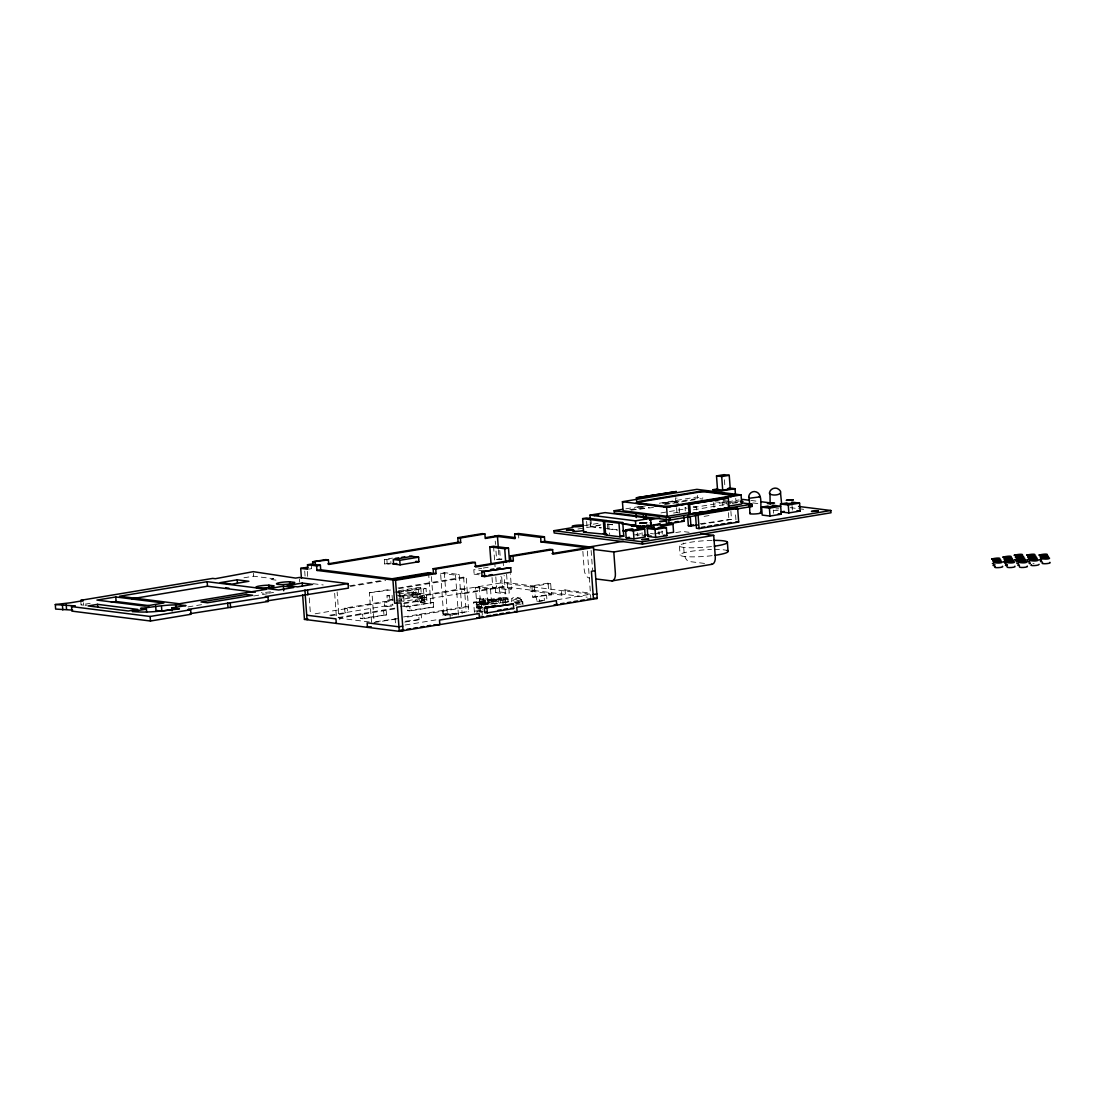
<?xml version="1.0" encoding="UTF-8"?>
<svg xmlns="http://www.w3.org/2000/svg" width="1106" height="1106" viewBox="0 0 1106 1106"><rect width="100%" height="100%" fill="white"/><g stroke="black" fill="none" stroke-linecap="round" stroke-linejoin="round"><path stroke-width="0.75" stroke-dasharray="5 3.75" d="M482.852 607.235C466.442 609.517 484.317 593.48 485.783 604.858M477.515 604.388L486.654 603.627L477.515 604.388L478.096 610.623L483.294 611.272M476.755 607.125L482.147 606.074M485.548 601.83L476.423 602.59M487.953 603.738C485.175 597.752 500.935 597.475 497.202 604.498M496.87 599.964L487.732 600.71M499.387 603.378C494.576 596.756 510.129 595.028 508.401 601.097M508.179 598.083L499.041 598.83M511.677 601.775C510.557 590.507 531.502 602.991 515.52 603.572M520.58 597.987L511.456 598.747M521.673 599.784C499.995 604.636 524.949 592.94 522.004 604.318M514.069 601.982L522.765 601.567L514.442 602.576M489.986 604.125L497.465 603.226M500.465 602.839L507.709 602.369M625.844 508.815L642.586 506.036M659.314 503.244L696.144 497.133L702.904 497.99M645.517 505.926L637.111 507.322L645.13 506.368M662.314 503.133L677.052 501.059L676.831 497.894M663.614 503.299L677.052 501.059M629.867 509.659L645.102 507.129M665.411 503.755L697.568 498.419L702.656 499.055M631.042 510.239L649.194 507.419M664.512 504.682L671.204 503.576M672.877 503.299L696.31 499.4L696.144 497.133M653.48 507.46L635.687 509.659M80.752 600.309L81.084 604.844L91.231 603.157M243.956 577.788L253.578 576.198L273.707 578.728L269.933 579.364L279.68 580.581M309.099 569.065L311.615 568.636L311.284 564.101M584.549 525.613L601.54 522.792M660.973 512.921L667.775 511.788M669.462 511.511L686.453 508.691M693.241 507.557L739.098 499.94M384.294 559.47L390.667 559.166L390.999 563.701L387.224 564.323L384.625 564.005L384.294 559.47L392.547 558.101M590.59 523.235L590.825 526.47L600.876 524.797M590.162 521.603L590.535 526.705L591.475 526.553L590.977 519.751M612.6 524.534L606.558 524.05L612.641 524.811M577.926 529.014L605.093 524.493M673.54 513.018L681.517 511.802M693.407 509.825L730.776 503.631M732.476 503.341L737.564 502.497M384.625 564.005L391.22 562.913M704.093 516.378L709.126 515.548M268.634 593.231L277.012 591.834M188.02 606.904L201.513 604.664M253.772 595.982L267.251 593.742L262.136 593.106M636.088 534.502L642.558 533.424M700.167 523.76L731.481 519.322L730.9 511.387M701.08 524.368L731.481 519.322M495.972 551.065L496.58 559.373L502.954 559.069L503.437 565.705M657.697 532.622L665.771 531.281M496.58 559.373L502.954 559.069M349.455 585.834L381.432 580.526M350.367 586.443L385.718 580.567M675.752 532.58L682.526 531.461L689.093 532.29M452.672 615.226L443.575 614.079L440.575 573.254L444.349 572.631L459.28 574.512L462.156 613.636M478.511 568.857L481.663 568.332M483.225 568.069L489.516 567.019M440.575 573.254L455.52 575.134L459.28 574.512M483.82 570.89L473.81 569.631L474.142 574.166L480.419 573.129M397.704 618.669L371.547 622.249L369.376 592.775L391.261 589.139M397.994 588.019L463.635 577.111L466.234 577.443L468.737 611.466L445.165 615.378L442.566 615.047L442.234 610.512L444.833 610.844L445.165 615.378M369.376 592.775L390.487 590.023M398.907 588.627L466.234 577.443M398.423 590.784L418.22 587.493L426.004 588.475L427.013 602.079L420.639 602.383L419.976 593.3L401.119 596.438L401.45 600.973L397.69 601.595M394.427 592.194L420.819 587.811L421.815 601.429L415.441 601.719L414.778 592.65L397.496 595.526M398.672 592.249L423.404 588.143L424.414 601.747L427.013 602.079M397.013 592.526L426.004 588.475M393.667 599.991L387.294 600.295L386.962 595.761L391.911 594.931M398.506 593.839L415.953 591.696L416.285 596.231L412.51 596.867L412.179 592.318L415.953 591.696M400.095 595.844L417.377 592.982L418.04 602.051M398.519 596.106L403.718 596.77L422.575 593.632L423.239 602.701M387.294 600.295L392.243 599.466M398.837 598.374L416.285 596.231M344.643 608.134L347.243 608.466L347.574 613L344.975 612.669L344.643 608.134L384.238 601.553L386.837 601.885L387.169 606.42L395.423 605.812M421.939 595.291L424.538 595.622L424.87 600.157L422.271 599.825L421.939 595.291L461.52 588.724L464.119 589.042L464.465 593.59L504.986 586.857L504.142 575.41M315.155 613.789L392.492 600.945M396.266 600.323L415.109 597.185M488.672 603.793L488.327 599.258L484.566 599.881L476.368 598.844L475.525 587.507L479.299 586.885L490.47 588.281L491.299 599.632L484.94 599.922L485.271 604.457L489.046 603.835L488.7 599.3L484.94 599.922M417.709 597.517L421.483 596.894M420.308 597.848L424.082 597.212M492.032 577.498L492.778 587.701L496.553 587.079L511.497 588.959L510.364 573.641M475.525 587.507L486.695 588.917L490.47 588.281M329.782 615.199L392.768 604.733M404.243 602.825L502.387 586.526L587.175 597.199M330.694 615.807L347.574 613M403.566 603.696L424.87 600.157M420.639 602.383L424.414 601.747M400.621 606.461L404.381 605.839L403.718 596.77M338.146 617.563L395.381 608.051M403.787 606.655L433.317 602.507L403.026 607.54M492.778 587.701L507.723 589.581L511.497 588.959M548.078 583.152L531.875 585.848L532.705 597.185L551.507 594.821L550.677 583.484L548.078 583.152L548.922 594.489L551.507 594.821M394.607 608.936L339.058 618.171L337.136 591.959M499.483 591.945L499.152 587.397L495.377 588.033L495.709 592.567L499.483 591.945L509.23 593.162L508.898 588.627L505.124 589.249L505.456 593.798L509.23 593.162M398.851 600.641L404.049 601.305L426.681 597.544L418.884 596.563L504.654 582.309L534.475 586.18L550.677 583.484M476.368 598.844L480.128 598.222L488.327 599.258M386.533 614.867L362.962 618.793L362.63 614.245L360.031 613.927L360.362 618.461L386.533 614.867L386.188 610.332L383.588 610.014L383.934 614.549M433.649 607.042L410.091 610.954L409.759 606.42L407.16 606.102L407.492 610.636L433.649 607.042L431.409 576.42M530.451 591.157L534.212 590.535L533.88 586L530.12 586.622L530.451 591.157L561.627 595.083L565.401 594.461L565.055 589.927L561.295 590.549L561.627 595.083M474.419 612.378L473.658 602.176L500.05 597.793L507.848 598.775L508.096 602.176M473.658 602.176L481.456 603.157L507.848 598.775M479.741 599.272L480.073 603.807L483.847 603.185L483.516 598.65L479.368 599.217L479.7 603.765L489.046 603.835M403.524 616.941L465.806 606.6L468.391 606.931L404.437 617.549M396.017 618.945L374.146 622.581L371.975 593.092M496.622 602.964L477.764 606.088L482.963 606.738M532.705 597.185L548.922 594.489M494.506 604.07L497.645 603.544M443.575 614.079L447.349 613.457L459.681 615.005M405.543 621.199L421.607 619.291L421.262 614.756L418.676 614.424L419.008 618.959M442.566 615.047L468.737 611.466M404.768 622.084L421.607 619.291M474.336 611.245L482.81 609.835M542.424 600.917L539.41 601.429L539.078 596.894L536.479 596.563L536.811 601.097L546.945 600.171L546.613 595.636L544.014 595.305L544.346 599.839M476.935 611.577L480.695 610.954M482.036 611.494L479.52 611.908L482.119 612.226M405.128 625.014L436.884 619.747M557.106 599.784L590.521 594.226M738.421 501.405L736.734 502.235L731.688 501.612M507.336 602.507L501.239 602.411L509.576 601.415M514.815 602.424L520.912 602.521M515.908 604.222L521.755 604.166M482.05 607.941L477.847 608.922L482.783 609.13M1032.907 563.714L1034.096 563.631M515.479 605.397L516.613 605.369M750.988 500.451L757.79 501.308M752.854 502.94L759.656 503.783M790.223 507.64L797.025 508.497M798.726 508.705L803.813 509.354M723.227 500.548L729.988 501.391M723.048 501.626L726.448 502.055M728.135 502.262L736.637 503.341M714.918 501.751L726.78 503.244M676.222 502.926L678.821 503.258M654.462 533.161L660.697 533.949M650.466 533.479L653.577 533.88M590.825 526.47L601.664 527.839M603.364 528.046L618.655 529.968M590.535 526.705L600.724 527.991M607.526 528.848L617.715 530.133M634.471 534.779L639.157 535.359M704.536 563.438L689.245 561.516A8.032 4.452 80.6 0 1 684.116 553.014L683.384 543.06M474.142 574.166L479.147 574.802M565.055 589.927L590.189 593.079M589.775 594.129L500.88 582.945L500.396 576.295M495.709 592.567L505.456 593.798M536.811 601.097L539.41 601.429M464.465 593.59L461.866 593.258L461.52 588.724M488.7 599.3L491.299 599.632M412.179 592.318L422.575 593.632M479.7 603.765L485.271 604.457M313.122 583.692L323.215 584.963M412.51 596.867L422.907 598.166M386.962 595.761L389.561 596.079L389.893 600.613M421.815 601.429L419.215 601.097L418.22 587.493M387.169 606.42L384.57 606.088L384.238 601.553M407.492 610.636L410.091 610.954M360.362 618.461L362.962 618.793M369.252 621.959L339.708 618.24L340.054 622.789M81.084 604.844L83.683 605.176L83.462 602.148M792.02 505.304L792.366 510.06M773.288 510.018L773.523 513.198M735.725 498.336L736.071 503.161M735.573 514.884L735.946 519.986M728.412 512.645L728.882 519.004M726.988 502.013L727.223 505.221M724.416 479.755L725.038 488.271M722.647 502.138L722.882 505.345M713.674 502.594L714.02 507.419M697.347 495.391L697.568 498.419M696.476 506.894L696.697 509.921M685.056 507.834L685.278 510.861M679.167 508.013L679.513 512.783M676.568 507.695L676.913 512.451M679.443 546.074L680.107 555.143M675.531 497.728L675.752 500.894M662.024 530.963L662.259 534.143M658.927 531.405L659.162 534.585M642.033 532.58L642.268 535.76M637.263 532.802L637.498 535.981M608.715 524.175L609.461 534.378M607.415 524.009L608.037 532.511M591.116 550.429L592.581 570.35M586.622 521.382L587.258 529.898M587.355 551.051L590.853 598.761M582.862 551.369L584.203 569.604A8.032 4.452 80.6 0 0 589.332 578.12M534.475 586.18L535.304 597.517M518.451 533.493L518.783 538.028M522.765 601.567L523 604.595M506.603 574.277L507.723 589.581M505.622 603.558L505.248 598.443L478.857 602.825L479.741 614.742M499.746 550.442L500.354 558.737M501.668 576.724L502.387 586.526M503.216 605.687L502.649 598.125L476.257 602.507L477.142 614.411M498.447 549.723L499.179 559.691M500.05 597.793L500.437 602.894M495.239 541.097L495.488 544.415M493.553 546.253L495.059 566.659M495.806 576.862L496.553 587.079M486.695 588.917L487.539 600.254M484.566 599.881L484.898 604.415M483.142 598.595L483.474 603.129M481.456 603.157L482.34 615.254M479.299 586.885L480.128 598.222M480.363 606.42L481.027 615.489M463.635 577.111L466.138 611.134M455.52 575.134L458.506 615.959M449.948 613.789L450.28 618.323M444.349 572.631L447.349 613.457M428.561 572.701L431.064 606.724M413.354 591.378L413.685 595.913M399.612 592.857L400.248 601.36M395.105 618.337L395.436 622.872M392.077 595.277L392.824 605.48M386.893 559.788L387.224 564.323M334.662 593.272L336.473 617.839M307.316 571.387L307.675 576.378M309.265 597.959L310.482 614.563M304.717 571.069L305.076 576.046M299.463 578.977L299.685 582.005M253.357 573.171L253.578 576.198M270.486 591.779A9.18 1.244 -4.2 0 1 261.362 592.54M85.051 605.355A8.032 1.092 -4.2 0 1 87.084 605.148M712.126 555.668A24.097 3.277 -4.2 0 1 680.038 554.936A24.097 3.277 -4.2 0 1 711.476 549.502M714.393 549.447A24.097 3.277 -4.2 0 1 726.725 550.429M711.462 546.599A24.097 3.277 -4.2 0 1 679.402 545.645A24.097 3.277 -4.2 0 1 713.729 540.378M778.237 510.295A5.737 0.774 -4.2 0 1 771.615 510.474M775.859 508.954A5.737 0.774 -4.2 0 1 778.776 508.815M693.227 506.479A5.737 0.774 -4.2 0 1 696.476 506.99A5.737 0.774 -4.2 0 1 692.688 507.958M687.061 508.221A5.737 0.774 -4.2 0 1 685.596 507.405M488.893 602.341C498.64 604.277 501.059 599.466 488.893 602.341M500.202 600.461C509.949 602.397 512.382 597.586 500.202 600.461"/><path stroke-width="1.5" d="M748.693 497.686C748.416 494.562 751.085 491.576 754.209 491.534C764.052 492.198 759.573 506.963 761.287 512.672M1016.815 563.341L1018.35 563.825M749.246 497.299L749.882 513.613M769.983 493.857L770.149 503.824C784.085 502.055 759.421 503.106 770.301 503.797M768.076 506.714L774.601 506.41L771.794 506.189M786.933 503.576L793.444 503.271L791.509 503.023M992.372 563.341L993.547 564.005M1004.787 563.244L1005.948 563.908M1016.096 561.364L1017.257 562.028M1006.972 566.825C1006.474 568.29 1016.718 567.419 1014.879 566.175M1019.373 566.742C1018.889 568.207 1029.133 567.323 1027.28 566.078M660.821 524.659L660.047 524.935L666.254 524.299M654.213 527.949C651.641 529.594 664.333 527.852 658.305 527.534M1004.345 561.281L1003.266 561.807L1004.856 562.125M1015.654 559.401L1014.575 559.926L1016.165 560.244M995.22 566.728C991.916 568.373 1004.842 567.627 1002.478 566.258M1028.055 559.304L1026.976 559.843L1027.764 560.092M1029.147 561.101L1028.068 561.627L1028.87 561.876M1018.93 564.765L1017.852 565.304L1019.456 565.608M1030.239 562.885L1029.161 563.424L1029.963 563.673M1041.562 561.005L1040.483 561.544L1042.073 561.848M1031.345 564.682C1028.566 566.189 1039.046 565.76 1039.142 564.309M1042.654 562.802C1039.35 564.433 1052.276 563.687 1049.912 562.318M633.199 529.221C628.263 530.59 641.604 529.885 637.374 528.958M995.013 564.765L993.05 565.47L994.64 565.788M1007.414 564.682L1005.451 565.387L1007.041 565.691M1041.354 559.042L1039.377 559.747L1040.981 560.065M716.508 475.912L724.043 474.654L729.241 475.317L730.237 488.921L722.702 490.179L717.504 489.516L716.508 475.912L721.693 476.562L729.241 475.317M636.406 497.797L676.36 491.534L636.406 497.797L636.641 500.963M689.273 512.686L667.264 516.35L623.107 510.778L622.429 501.709L696.904 489.35L741.061 494.907L741.739 503.977L728.19 506.23M717.67 488.921L712.72 489.751L721.817 490.884L735.02 488.7L735.49 495.129M697.001 515.41L670.167 520.055L614.3 513.018L614.134 510.751L622.498 509.368M590.355 519.986L589.996 515.133L605.079 512.617L650.549 518.355L651.144 526.456M72.609 610.111L55.632 609.074L55.3 604.54L70.148 602.825L83.351 600.641L80.752 600.309L212.711 578.397L215.311 578.715L253.246 571.664L295.592 578.092L299.353 577.47L348.072 583.595L348.404 588.143L267.334 600.848M312.846 564.82L312.625 561.793L325.814 559.608L328.413 559.926L328.745 564.475L460.704 542.548L460.373 538.014L457.773 537.682L458.119 542.23L460.704 542.548M457.773 537.682L482.285 533.617L484.884 533.949L485.216 538.484L497.465 536.451L498.322 548.064M312.625 561.793L328.413 559.926M460.373 538.014L484.884 533.949M582.613 518.617L586.374 517.981L607.166 520.608L603.392 521.23L582.613 518.617L583.609 532.221L606.904 534.419M55.3 604.54L75.305 605.95L71.544 606.586L71.876 611.12L150.471 621.019L190.992 614.286L190.661 609.752L188.061 609.42L267.956 596.908L268.288 601.443L190.052 613.678M301.44 578.327L300.708 568.373L307.841 569.272L307.509 564.737L311.284 564.101L320.381 565.249L320.712 569.784L396.708 579.35M115.771 596.964L96.927 600.088L144.983 606.143L163.84 603.005L115.771 596.964L116.102 601.498L149.255 605.673M207.168 581.687L119.503 596.245L179.255 603.765L266.919 589.208L207.168 581.687L207.499 586.221L255.306 592.235M622.429 501.709L666.6 507.267L741.061 494.907M674.881 506.023L678.255 505.456M681.642 504.889L685.029 504.336M688.402 503.769L691.789 503.202M695.176 502.649L698.55 502.083M701.937 501.53L705.324 500.963M708.697 500.396L712.084 499.843M715.458 499.276L718.845 498.709M722.232 498.156L725.605 497.589M300.708 568.373L307.869 567.184M307.509 564.737L316.606 565.871L320.381 565.249M327.846 563.866L458.119 542.23M485.686 537.64L498.64 535.498L515.424 537.599M688.374 504.336L728.315 498.073L729.02 507.613L690.379 514.027L689.079 513.861L688.374 504.336L728.315 498.073M237.196 579.821L220.232 582.641L231.928 584.12L248.891 581.3L237.196 579.821L237.431 582.848M494.866 536.12L515.009 538.65L514.677 534.115L518.451 533.493L544.428 536.769L544.76 541.304L593.48 547.429L597.226 598.47L399.28 631.346L304.454 619.401L302.643 594.89M97.535 604.346L88.107 605.922L128.379 610.982L137.808 609.42L97.535 604.346L97.757 607.374M111.388 602.272L116.102 601.498M131.642 598.816L207.499 586.221M604.692 521.396L608.466 520.76L622.747 522.571L623.756 536.175L619.982 536.797L605.687 535L604.692 521.396L618.987 523.193L622.747 522.571M798.56 506.437L830.827 510.502L831.007 512.769L642.489 544.083L554.147 532.968L553.982 530.686L572.659 527.59M316.606 565.871L316.938 570.42L320.712 569.784M395.381 558.378L398.519 557.866M401.658 557.341L404.796 556.816M412.109 556.359L393.266 559.498L393.598 564.032L396.736 563.507M589.996 515.133L635.466 520.857L650.549 518.355M393.695 559.553L399.75 560.313L418.607 557.175L418.939 561.71L400.095 564.848L392.506 563.894M514.677 534.115L540.654 537.392L544.428 536.769M649.623 519.737L659.688 518.064M491.036 563.88L489.778 546.876L493.553 546.253L508.497 548.134L509.493 561.737M692.439 513.308L695.798 512.742M699.158 512.189L702.517 511.622M710.923 510.239L714.282 509.672M717.642 509.119L721.001 508.553M724.361 508L729.02 507.613M583.609 532.221L586.125 531.806M614.134 510.751L669.987 517.788L751.997 504.17L752.163 506.437L735.435 509.216M695.48 514.663L735.075 508.083L737.661 508.414L738.67 522.018L699.075 528.599L696.476 528.267L695.48 514.663L698.08 514.981L737.661 508.414M650.231 522.806L651.171 522.64L651.42 526.055M172.107 610.954L171.886 607.927L186.029 605.59C170.822 603.475 155.711 606.793 140.573 608.397L146.421 609.13L146.642 612.157M540.654 537.392L540.986 541.926L544.76 541.304M637.125 526.304L640.36 525.765M489.778 546.876L504.723 548.756L508.497 548.134M146.421 609.13L132.278 611.48C148.038 613.208 163.729 610.678 179.421 608.881L171.886 607.927M283.385 586.194L268.302 588.696L278.698 590.01L293.781 587.493L283.385 586.194L283.717 590.728M302.228 583.056L287.159 585.558L297.542 586.871L312.625 584.369L302.228 583.056L302.45 586.083M786.933 502.926L780.477 504.004L781.306 514.179L769.997 516.06L762.2 515.078L761.619 507.142L768.089 506.064M636.918 528.046L644.701 529.027L645.282 536.963L633.973 538.843L626.19 537.862L625.595 529.912L632.065 528.848M657.102 524.686L660.337 524.147M668.148 523.11L671.508 522.557M674.854 521.991L678.199 521.438M666.144 518.852L666.476 523.387L669.075 523.719L684.158 521.216L683.826 516.668M660.144 526.843L666.379 527.617L666.959 535.567L655.651 537.433L647.853 536.451L647.273 528.516L653.743 527.451M761.619 507.142L769.417 508.124L780.725 506.244L772.928 505.262M780.477 504.004L788.274 504.986L799.583 503.106L800.163 511.041L788.855 512.921L781.057 511.94L784.292 511.401M625.595 529.912L633.392 530.894L644.701 529.027M661.678 526.207L672.987 524.327L673.568 532.263L667.098 533.341M172.826 609.337L161.835 611.162L161.504 606.627M647.273 528.516L655.07 529.498L666.379 527.617M697.706 524.935L690.946 526.055L690.241 516.53L687.655 516.198L688.347 525.723L693.421 524.894M348.072 583.595L265.357 596.576L267.956 596.908M433.137 568.719L435.736 569.037L436.068 573.572L433.469 573.254L433.137 568.719L472.718 562.138L475.317 562.47L475.649 567.005L513.35 560.742L513.018 556.207L510.419 555.876L510.765 560.41L513.35 560.742M510.419 555.876L550.014 549.295L552.613 549.627L552.945 554.161L593.48 547.429M71.544 606.586L150.126 616.471L190.661 609.752M435.736 569.037L475.317 562.47M513.018 556.207L552.613 549.627M626.19 537.862L629.411 537.322M643.886 535.484L648.738 534.682M389.851 579.129L428.561 572.701L431.16 573.019L392.45 579.447M701.425 527.451L704.729 526.898M708.034 526.345L711.324 525.806M714.628 525.253L717.918 524.7M721.223 524.161L724.527 523.608M727.817 523.055L731.121 522.516M647.853 536.451L651.088 535.926M589.387 546.931L623.259 541.304M433.469 573.254L392.934 579.986L394.648 603.226L401.008 602.936L403.054 630.71L400.455 630.392L403.801 629.839M474.695 566.396L510.765 560.41M552.032 553.553L590.88 547.111M316.938 570.42L395.533 580.304L436.068 573.572M553.982 530.686L642.323 541.816L830.827 510.502M490.746 569.479L493.898 568.954M497.036 568.429L500.175 567.903M481.718 571.733L510.709 567.682L511.055 572.217L484.663 576.599L482.064 576.267L481.718 571.733L510.709 567.682M594.102 549.502L613.802 551.977L713.716 535.387L715.292 556.94A8.032 4.452 80.6 0 1 711.324 564.295M482.064 576.267L485.824 575.645M488.976 575.12L492.115 574.595M595.18 570.682L591.406 571.304L593.452 599.093M304.454 619.401L307.827 618.835M612.005 580.899L711.918 564.309M485.562 607.07L488.7 606.544M491.852 606.019L494.99 605.507M371.229 626.715L367.455 627.337L367.123 622.802L398.948 626.812L402.722 626.176M484.387 608.024L513.378 603.973L513.709 608.507L487.317 612.89L484.718 612.558L484.387 608.024L513.378 603.973M484.718 612.558L487.234 612.143M497.921 610.374L501.059 609.848M504.198 609.323L507.35 608.798M593.12 594.558L596.894 593.922M407.132 629.273L410.478 628.72M413.824 628.167L417.169 627.614M420.501 627.061L423.847 626.508M427.192 625.955L430.524 625.388M433.87 624.835L439.815 624.614L439.483 620.079L479.064 613.498L479.396 618.033L476.797 617.701M480.087 617.162L483.363 616.623M486.64 616.07L490.94 615.365M493.193 614.991L497.23 614.314M499.746 613.899L503.507 613.277M506.313 612.807L509.59 612.268M557.438 604.318L554.092 604.871L556.691 605.203L556.359 600.655L516.765 607.235L517.11 611.77L514.511 611.438M560.783 603.765L564.115 603.199M567.461 602.646L570.807 602.093M574.138 601.54L577.484 600.987M580.83 600.434L584.175 599.881M587.507 599.314L590.853 598.761M740.716 502.124L742.983 501.474L740.191 501.253M596.217 514.981L594.116 515.479L598.65 514.636L596.549 515.133M644.065 525.875L640.028 526.663L646.277 525.917M750.435 498.115L760.14 496.843L759.131 496.483M728.951 487.94L735.02 488.7M727.637 488.589L730.237 488.921M791.785 502.124L799.583 503.106M742.499 499.387L749.287 500.244M761.177 501.737L769.679 502.801M741.836 502.884L751.997 504.17M797.039 510.654L800.163 511.041M748.776 506.009L752.163 506.437M778.195 513.778L781.306 514.179M640.899 503.88L637.65 503.479A6.885 0.94 -4.2 0 1 636.462 503.106M645.766 504.502L649.015 504.903M653.895 505.525L657.144 505.926M736.071 521.686L738.67 522.018M681.559 520.885L684.158 521.216M688.347 525.723L690.946 526.055M666.752 523.539L672.987 524.327M646.761 525.156L652.996 525.931L641.687 527.811L637.015 527.23M621.558 523.594L635.148 525.309L622.319 523.967M700.582 533.728L713.716 535.387M663.849 535.166L666.959 535.567M622.83 530.493L627.157 531.046M622.816 530.769L626.203 531.198M603.364 533.604L606.558 534.004M620.577 535.774L623.756 536.175M540.986 541.926L587.106 547.733M596.12 578.963L611.411 580.899A8.032 4.452 80.6 0 0 615.378 573.53L613.802 551.977M409.51 556.042L418.607 557.175M415.911 561.336L418.939 561.71M593.867 598.042L597.226 598.47M304.468 567.737L307.33 568.097M511.11 608.176L513.709 608.507M289.537 581.756L294.721 582.406A9.18 1.244 -4.2 0 1 284.74 584.466A9.18 1.244 -4.2 0 1 276.776 583.47A9.18 1.244 -4.2 0 1 289.537 581.756L289.758 584.784M485.188 607.028L488.161 607.401M268.882 585.185L274.081 585.834A9.18 1.244 -4.2 0 1 269.117 587.41A9.18 1.244 -4.2 0 1 259.011 587.977L256.329 587.632A9.18 1.244 -4.2 0 1 258.818 586.111A9.18 1.244 -4.2 0 1 268.882 585.185L269.117 588.212M225.583 587.811L228.914 588.226M265.689 601.111L268.288 601.443M306.721 615.199L335.947 618.876L336.279 623.411M160.37 610.982L155.987 610.429L155.656 605.894M780.546 493.165L781.679 504.46M788.274 504.986L788.855 512.921M769.417 508.124L769.997 516.06M727.361 542.092L728.038 551.175M721.693 476.562L722.702 490.179M698.08 514.981L699.075 528.599M689.674 504.502L690.379 514.027M669.987 517.788L670.167 520.055M668.743 519.184L669.075 523.719M666.6 507.267L667.264 516.35M655.07 529.498L655.651 537.433M653.881 525.226L654.116 528.392M645.945 515.755L646.167 518.783M643.346 515.437L643.568 518.451M642.323 541.816L642.489 544.083M636.033 514.428L636.268 517.594M635.466 520.857L635.826 525.709M633.392 530.894L633.973 538.843M618.987 523.193L619.982 536.797M603.392 521.23L604.388 534.834M504.723 548.756L505.719 562.36M484.317 572.065L484.663 576.599M486.986 608.355L487.317 612.89M399.75 560.313L400.095 564.848M395.533 580.304L399.28 631.346M315.224 562.125L315.445 565.152M307.537 590.327L307.869 594.862M304.938 590.01L305.284 594.544M305.242 595.208L307.053 619.733M230.255 603.171L230.587 607.706M227.656 602.839L227.988 607.374M175.633 604.277L175.854 607.305M150.126 616.471L150.471 621.019M66.222 604.816L66.554 609.351M62.448 605.438L62.779 609.973M726.725 550.429A24.097 3.277 -4.2 0 1 715.015 555.295M713.729 540.378A24.097 3.277 -4.2 0 1 727.444 542.299A24.097 3.277 -4.2 0 1 714.338 546.212M649.568 519.516A5.737 0.774 -4.2 0 1 650.024 520.262M733.319 496.069A6.885 0.94 -4.2 0 0 732.448 495.322L706.457 492.046A6.885 0.94 -4.2 0 0 696.904 492.502L639.406 502.041A6.885 0.94 -4.2 0 0 636.558 502.857M731.384 496.622A6.885 0.94 -4.2 0 1 730.679 496.746M670.72 506.617A6.885 0.94 -4.2 0 1 663.628 506.742M760.292 512.355A5.737 0.774 -4.2 0 1 756.034 513.889A5.737 0.774 -4.2 0 1 750.421 513.184M583.581 525.654A5.737 0.774 -4.2 0 1 575.051 526.802A5.737 0.774 -4.2 0 1 574.304 525.571A5.737 0.774 -4.2 0 1 583.346 525.267M583.456 530.41A5.737 0.774 -4.2 0 1 575.175 531.336A5.737 0.774 -4.2 0 1 573.931 530.258M769.458 493.124C770.426 496.649 786.007 495.156 778.818 489.405C775.582 486.46 769.817 488.755 769.458 493.124M566.521 530.106L573.323 529.663L566.521 530.106M631.526 526.221L638.328 525.779L631.526 526.221M639.821 523.138L646.623 522.696L639.821 523.138M641.867 539.59L648.669 539.147L641.867 539.59M653.204 524.825L660.005 524.382L653.204 524.825M659.798 521.534L666.6 521.092L659.798 521.534M786.407 500.313L793.196 499.871L786.407 500.313M811.541 511.414L818.329 510.972L811.541 511.414M991.681 558.986C1001.428 560.922 1003.847 556.111 991.681 558.986M992.773 560.77C1002.52 562.719 1004.939 557.894 992.773 560.77M993.865 562.567C1003.612 564.502 1006.045 559.691 993.865 562.567M1002.99 557.106C1012.737 559.042 1015.156 554.23 1002.99 557.106M1004.082 558.889C1013.829 560.839 1016.248 556.028 1004.082 558.889M1005.174 560.687C1014.921 562.622 1017.354 557.811 1005.174 560.687M1006.266 562.47C1016.013 564.419 1018.446 559.595 1006.266 562.47M1014.299 555.226C1024.045 557.161 1026.465 552.35 1014.299 555.226M1015.391 557.009C1025.138 558.959 1027.571 554.147 1015.391 557.009M1016.483 558.807C1026.23 560.742 1028.663 555.931 1016.483 558.807M1017.589 560.59C1027.322 562.539 1029.755 557.714 1017.589 560.59M1018.681 562.387C1028.428 564.323 1030.847 559.512 1018.681 562.387M1026.7 555.143C1036.446 557.078 1038.88 552.267 1026.7 555.143M1027.806 556.926C1037.539 558.862 1039.972 554.051 1027.806 556.926M1028.898 558.71C1038.645 560.659 1041.064 555.848 1028.898 558.71M1029.99 560.507C1039.737 562.442 1042.156 557.631 1029.99 560.507M1039.115 555.046C1048.861 556.982 1051.281 552.17 1039.115 555.046M1040.207 556.843C1049.953 558.779 1052.373 553.968 1040.207 556.843M1041.299 558.627C1051.046 560.562 1053.465 555.751 1041.299 558.627M696.863 491.811L639.365 501.364A6.885 0.94 -4.2 0 0 637.609 502.801L663.586 506.064A6.885 0.94 -4.2 0 0 673.139 505.622L730.637 496.069A6.885 0.94 -4.2 0 0 732.393 494.645L706.416 491.368A6.885 0.94 -4.2 0 0 696.863 491.811M246.223 594.447L200.988 601.968L207.472 602.784L252.721 595.263L246.223 594.447"/></g></svg>
